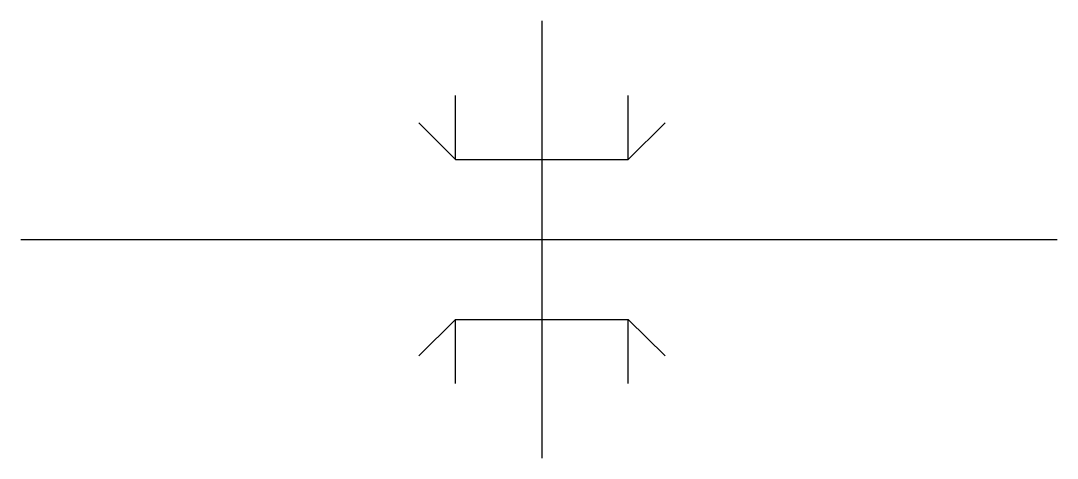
# Model space of a CAD drawing. Header units: metres. Extents: x 9.8 to 39.8, y 9.3 to 22.
import ezdxf

# ---------------------------------------------------------------- set-up
doc = ezdxf.new("R2010")
doc.units = ezdxf.units.M
doc.layers.add('2', color=7, linetype='Continuous')

msp = doc.modelspace()

# ---------------------------------------------------------------- linework, layer by layer
for p, q in [((22.36, 17.96), (22.36, 19.82)), ((27.36, 17.96), (27.36, 19.82)), ((22.36, 17.96), (21.3, 19.03)), ((27.36, 17.96), (28.43, 19.03)), ((22.36, 17.96), (27.36, 17.96)), ((22.36, 13.34), (21.3, 12.28)), ((22.36, 13.34), (27.36, 13.34)), ((22.36, 11.48), (22.36, 13.34)), ((27.36, 11.48), (27.36, 13.34)), ((27.36, 13.34), (28.43, 12.28))]:
    msp.add_line(p, q)
msp.add_lwpolyline([(9.78, 15.65), (39.78, 15.65)])
at = {"layer": '2'}
msp.add_line((24.86, 21.98), (24.86, 9.32), dxfattribs=at)

doc.saveas('drawing.dxf')
